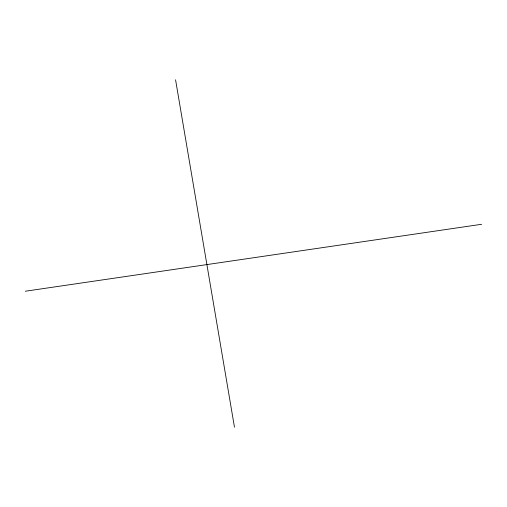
<?xml version="1.0" encoding="UTF-8"?>
<svg xmlns="http://www.w3.org/2000/svg" width="507" height="507" viewBox="0 0 507 507"><rect width="100%" height="100%" fill="white"/><g stroke="black" fill="none" stroke-linecap="round" stroke-linejoin="round"><path stroke-width="0.76" d="M25.35 291.221L481.65 224.284M175.561 79.783L234.468 427.217"/></g></svg>
